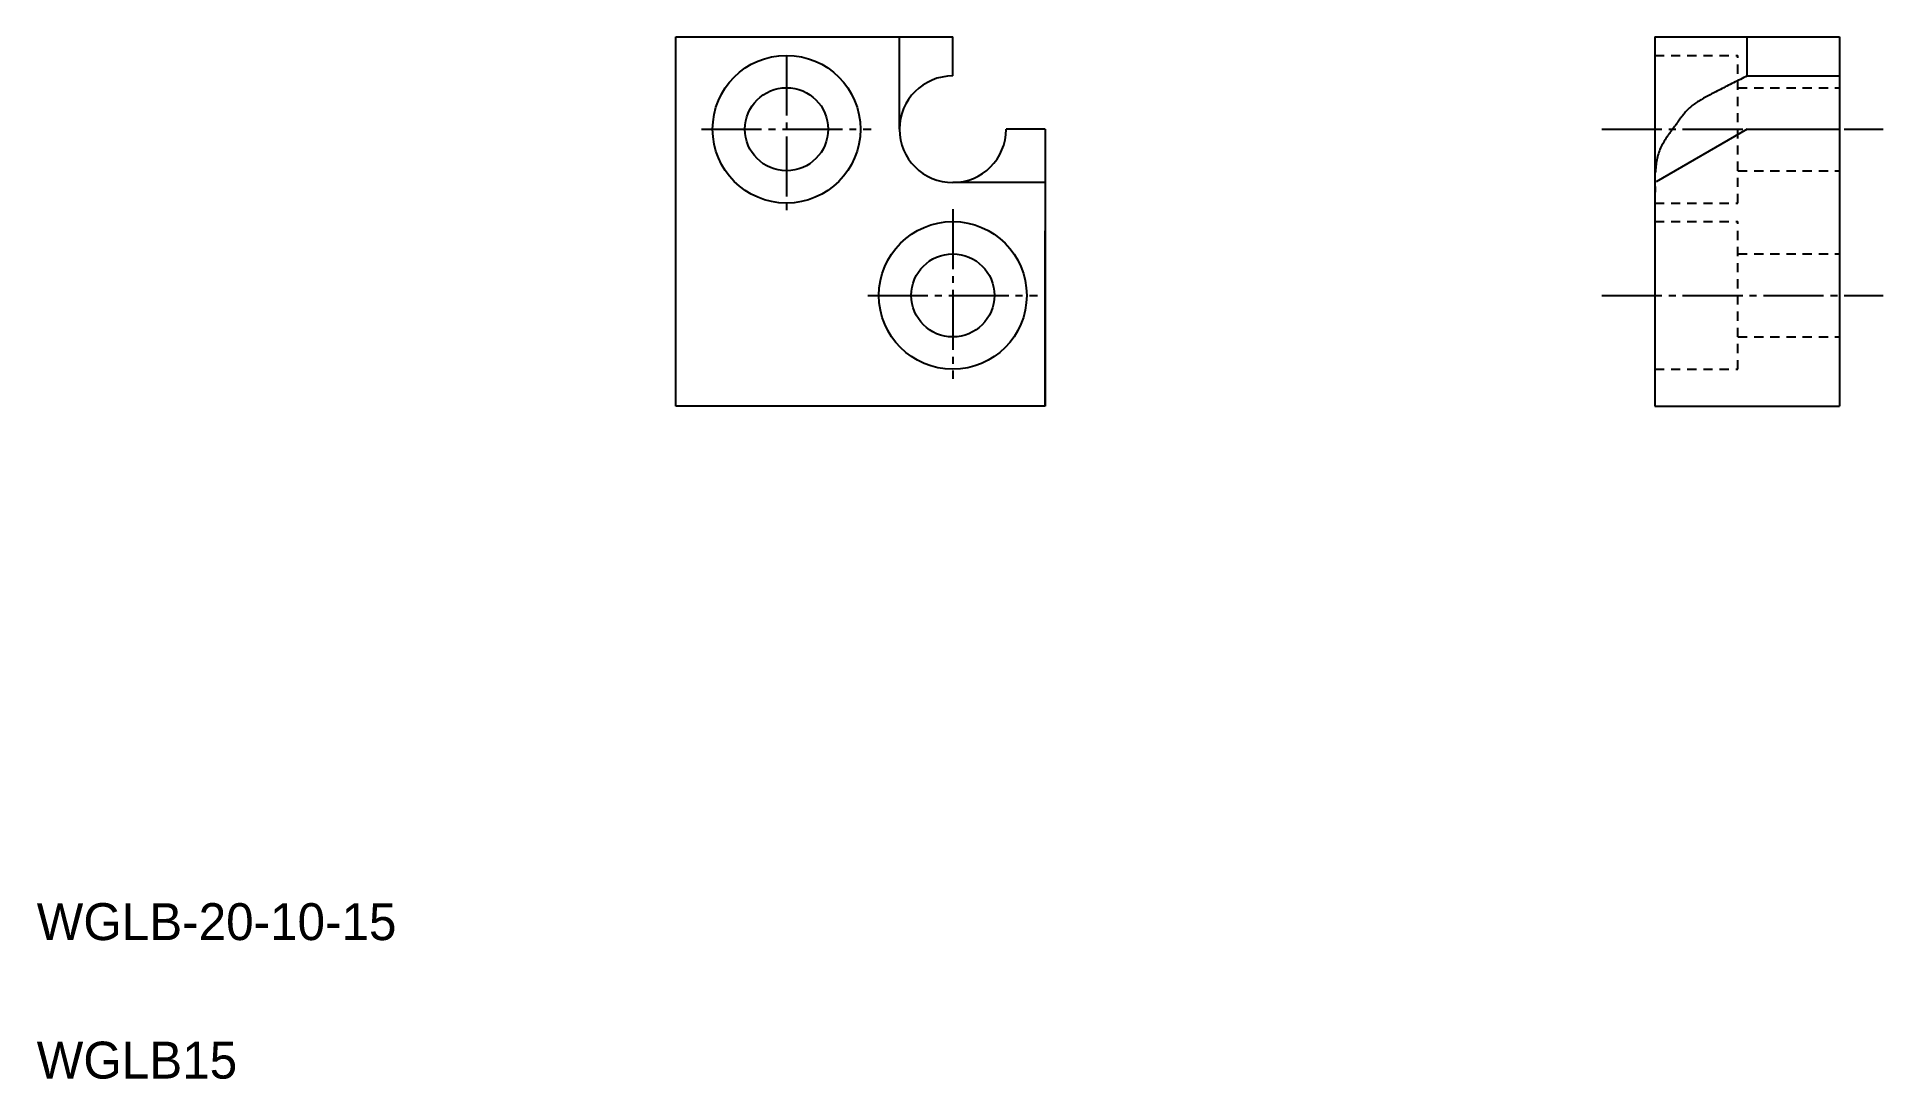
# Model space of a CAD drawing. Extents: x 5 to 104.9, y 5 to 61.4.
import ezdxf

# ---------------------------------------------------------------- set-up
doc = ezdxf.new("R2010")
doc.units = 0
doc.header["$LTSCALE"] = 0.25
doc.linetypes.add('CENTER', pattern=[17.5, 13, -1.5, 1.5, -1.5])
doc.linetypes.add('DASHED', pattern=[3.5, 2, -1.5])
doc.layers.get('0').update_dxf_attribs({"linetype": 'CONTINUOUS'})
doc.layers.add('CENTER', color=1, linetype='CENTER')

msp = doc.modelspace()

# ---------------------------------------------------------------- linework, layer by layer
at = {"color": 7, "linetype": 'CONTINUOUS'}
for p, q in [((39.587, 41.419), (39.587, 61.419)), ((39.587, 61.419), (54.587, 61.419)), ((51.701, 56.419), (51.701, 61.419)), ((54.587, 59.306), (54.587, 61.419)), ((92.587, 61.419), (92.587, 41.419)), ((92.587, 61.419), (102.587, 61.419)), ((97.587, 59.306), (97.587, 61.419)), ((102.587, 61.419), (102.587, 41.419)), ((96.94, 58.981), (96.849, 58.935)), ((97.032, 59.027), (96.94, 58.981)), ((97.124, 59.073), (97.032, 59.027)), ((97.216, 59.12), (97.124, 59.073)), ((97.309, 59.166), (97.216, 59.12)), ((97.401, 59.213), (97.309, 59.166)), ((97.494, 59.259), (97.401, 59.213)), ((97.587, 59.306), (97.494, 59.259)), ((97.587, 59.306), (102.587, 59.306)), ((95.022, 57.977), (94.959, 57.939)), ((95.087, 58.016), (95.022, 57.977)), ((95.153, 58.054), (95.087, 58.016)), ((95.22, 58.093), (95.153, 58.054)), ((95.29, 58.132), (95.22, 58.093)), ((95.361, 58.17), (95.29, 58.132)), ((95.433, 58.209), (95.361, 58.17)), ((95.506, 58.248), (95.433, 58.209)), ((95.582, 58.288), (95.506, 58.248)), ((95.658, 58.328), (95.582, 58.288)), ((95.736, 58.368), (95.658, 58.328)), ((95.815, 58.409), (95.736, 58.368)), ((95.895, 58.45), (95.815, 58.409)), ((95.977, 58.492), (95.895, 58.45)), ((96.06, 58.535), (95.977, 58.492)), ((96.144, 58.578), (96.06, 58.535)), ((96.229, 58.621), (96.144, 58.578)), ((96.315, 58.665), (96.229, 58.621)), ((96.402, 58.709), (96.315, 58.665)), ((96.49, 58.753), (96.402, 58.709)), ((96.579, 58.798), (96.49, 58.753)), ((96.668, 58.844), (96.579, 58.798)), ((96.758, 58.889), (96.668, 58.844)), ((96.849, 58.935), (96.758, 58.889)), ((93.98, 57.011), (93.942, 56.959)), ((94.018, 57.063), (93.98, 57.011)), ((94.056, 57.113), (94.018, 57.063)), ((94.094, 57.163), (94.056, 57.113)), ((94.132, 57.212), (94.094, 57.163)), ((94.171, 57.26), (94.132, 57.212)), ((94.21, 57.308), (94.171, 57.26)), ((94.25, 57.354), (94.21, 57.308)), ((94.291, 57.4), (94.25, 57.354)), ((94.333, 57.445), (94.291, 57.4)), ((94.376, 57.49), (94.333, 57.445)), ((94.421, 57.533), (94.376, 57.49)), ((94.467, 57.576), (94.421, 57.533)), ((94.515, 57.619), (94.467, 57.576)), ((94.564, 57.66), (94.515, 57.619)), ((94.615, 57.701), (94.564, 57.66)), ((94.668, 57.742), (94.615, 57.701)), ((94.723, 57.782), (94.668, 57.742)), ((94.779, 57.822), (94.723, 57.782)), ((94.838, 57.861), (94.779, 57.822)), ((94.897, 57.9), (94.838, 57.861)), ((94.959, 57.939), (94.897, 57.9)), ((59.587, 56.419), (57.474, 56.419)), ((59.587, 56.419), (59.587, 41.419)), ((97.587, 56.419), (92.657, 53.573)), ((93.231, 55.986), (93.185, 55.917)), ((93.278, 56.055), (93.231, 55.986)), ((93.326, 56.122), (93.278, 56.055)), ((93.374, 56.188), (93.326, 56.122)), ((93.421, 56.254), (93.374, 56.188)), ((93.469, 56.318), (93.421, 56.254)), ((93.516, 56.381), (93.469, 56.318)), ((93.563, 56.444), (93.516, 56.381)), ((93.609, 56.505), (93.563, 56.444)), ((93.655, 56.565), (93.609, 56.505)), ((93.699, 56.624), (93.655, 56.565)), ((93.742, 56.682), (93.699, 56.624)), ((93.783, 56.74), (93.742, 56.682)), ((93.824, 56.796), (93.783, 56.74)), ((93.864, 56.851), (93.824, 56.796)), ((93.903, 56.905), (93.864, 56.851)), ((93.942, 56.959), (93.903, 56.905)), ((97.587, 56.419), (102.587, 56.419)), ((92.753, 55.006), (92.732, 54.924)), ((92.777, 55.087), (92.753, 55.006)), ((92.803, 55.168), (92.777, 55.087)), ((92.832, 55.247), (92.803, 55.168)), ((92.863, 55.326), (92.832, 55.247)), ((92.897, 55.403), (92.863, 55.326)), ((92.933, 55.48), (92.897, 55.403)), ((92.971, 55.555), (92.933, 55.48)), ((93.011, 55.63), (92.971, 55.555)), ((93.052, 55.703), (93.011, 55.63)), ((93.095, 55.775), (93.052, 55.703)), ((93.14, 55.847), (93.095, 55.775)), ((93.185, 55.917), (93.14, 55.847)), ((92.618, 54.154), (92.612, 54.065)), ((92.625, 54.241), (92.618, 54.154)), ((92.634, 54.328), (92.625, 54.241)), ((92.643, 54.415), (92.634, 54.328)), ((92.654, 54.502), (92.643, 54.415)), ((92.666, 54.587), (92.654, 54.502)), ((92.68, 54.673), (92.666, 54.587)), ((92.695, 54.757), (92.68, 54.673)), ((92.712, 54.841), (92.695, 54.757)), ((92.732, 54.924), (92.712, 54.841)), ((59.587, 53.533), (54.587, 53.533)), ((92.598, 53.05), (92.594, 52.961)), ((92.602, 53.139), (92.598, 53.05)), ((92.607, 53.227), (92.602, 53.139)), ((92.612, 53.315), (92.607, 53.227)), ((92.591, 52.872), (92.587, 52.783)), ((92.594, 52.961), (92.591, 52.872)), ((59.587, 41.419), (59.587, 50.919)), ((59.587, 41.419), (39.587, 41.419)), ((92.587, 41.419), (102.587, 41.419))]:
    msp.add_line(p, q, dxfattribs=at)
for p, q in [((43.337, 61.419), (43.337, 61.42)), ((47.087, 61.419), (47.087, 61.419))]:
    msp.add_line(p, q)
at = {"color": 3, "linetype": 'DASHED'}
for p, q in [((92.587, 60.419), (97.087, 60.419)), ((97.087, 52.419), (97.087, 60.419)), ((97.087, 58.669), (102.587, 58.669)), ((97.087, 54.169), (102.587, 54.169)), ((92.587, 52.419), (97.087, 52.419)), ((92.587, 51.419), (97.087, 51.419)), ((97.087, 43.419), (97.087, 51.419)), ((97.087, 49.669), (102.587, 49.669)), ((97.087, 45.169), (102.587, 45.169)), ((92.587, 43.419), (97.087, 43.419))]:
    msp.add_line(p, q, dxfattribs=at)
for centre, radius in [((45.587, 56.419), 4), ((45.587, 56.419), 2.25), ((54.587, 47.419), 4), ((54.587, 47.419), 2.25)]:
    msp.add_circle(centre, radius)
at = {"color": 7, "linetype": 'CONTINUOUS'}
msp.add_arc((54.587, 56.419), 2.887, 90, 0, dxfattribs=at)
at = {"layer": 'CENTER', "color": 1, "linetype": 'CENTER'}
for p, q in [((45.587, 60.405), (45.587, 51.963)), ((40.988, 56.419), (50.175, 56.419)), ((89.716, 56.419), (104.941, 56.419)), ((54.587, 52.094), (54.587, 42.908)), ((49.988, 47.419), (59.175, 47.419)), ((89.716, 47.419), (104.941, 47.419))]:
    msp.add_line(p, q, dxfattribs=at)

# ---------------------------------------------------------------- texts
for s, p in [('WGLB-20-10-15', (5, 12.5)), ('WGLB15', (5, 5))]:
    msp.add_text(s, height=2).set_placement(p)

doc.saveas('drawing.dxf')
